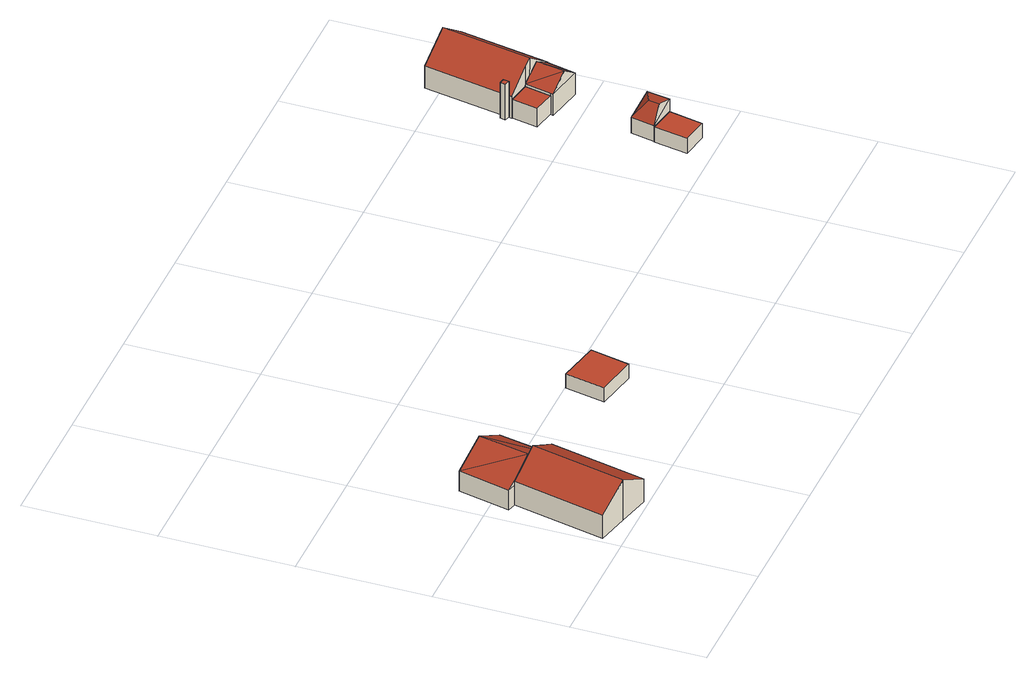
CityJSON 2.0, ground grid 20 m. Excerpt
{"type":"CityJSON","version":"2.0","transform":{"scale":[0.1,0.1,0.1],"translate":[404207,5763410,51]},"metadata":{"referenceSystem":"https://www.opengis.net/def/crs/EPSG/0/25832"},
"CityObjects":{
"building1":{"type":"Building","attributes":{"Gemeindeschluessel":"05515000","Geometrietyp2DReferenz":"3000","function":"31001_1000"},"address":[{"country":"Germany","locality":"Münster","thoroughfareNumber":"116","thoroughfareName":"Am Knapp"}],"children":["building1-1","building1-2"]},
"building1-1":{"type":"BuildingPart","attributes":{"roofType":"3100","measuredHeight":6.77},"parents":["building1"],"geometry":[{"type":"Solid","lod":"2","boundaries":[[[[0,1,2,3]],[[4,5,1,0]],[[6,7,5,4]],[[8,9,10,7,6]],[[11,12,13,14,15]],[[3,2,12,11]],[[16,8,6,4,17]],[[0,3,11,15,17,4]],[[1,5,7,10,18,13,12,2]],[[16,17,19]],[[10,9,20,18]],[[9,8,16,19,20]],[[14,19,17,15]],[[20,14,13,18]],[[20,19,14]]]],"semantics":{"surfaces":[{"type":"WallSurface"},{"type":"RoofSurface"},{"type":"GroundSurface"},{"type":"ClosureSurface"}],"values":[[0,0,0,0,0,0,1,1,2,0,3,3,0,3,3]]}}]},
"building1-2":{"type":"BuildingPart","attributes":{"roofType":"3100","measuredHeight":6.17},"parents":["building1"],"geometry":[{"type":"Solid","lod":"2","boundaries":[[[[21,22,23,24]],[[25,12,22,21]],[[14,13,12,25]],[[26,27,10,9]],[[24,23,27,26]],[[28,24,29]],[[26,30,29,24]],[[25,21,28,14]],[[29,16,19,14,28]],[[8,30,9]],[[30,26,9]],[[28,21,24]],[[22,12,13,18,10,27,23]],[[18,20,9,10]],[[13,14,20,18]],[[30,8,16,29]],[[8,9,20,19,16]],[[20,14,19]]]],"semantics":{"surfaces":[{"type":"WallSurface"},{"type":"RoofSurface"},{"type":"GroundSurface"},{"type":"ClosureSurface"}],"values":[[0,0,0,0,0,1,1,1,1,0,0,0,2,3,3,0,3,3]]}}]},
"building2":{"type":"Building","attributes":{"Gemeindeschluessel":"05515000","Geometrietyp2DReferenz":"3000","function":"31001_2460","roofType":"1000","measuredHeight":2.42},"geometry":[{"type":"Solid","lod":"2","boundaries":[[[[31,32,33,34]],[[35,36,32,31]],[[37,38,36,35]],[[34,33,38,37]],[[35,31,34,37]],[[32,36,38,33]]]],"semantics":{"surfaces":[{"type":"WallSurface"},{"type":"RoofSurface"},{"type":"GroundSurface"}],"values":[[0,0,0,0,1,2]]}}]},
"building3":{"type":"Building","attributes":{"Gemeindeschluessel":"05515000","Geometrietyp2DReferenz":"3000","function":"51009_1610","roofType":"1000","measuredHeight":2.47},"geometry":[{"type":"Solid","lod":"2","boundaries":[[[[39,40,41,42]],[[43,44,40,39]],[[45,46,44,43]],[[42,41,46,45]],[[43,39,42,45]],[[40,44,46,41]]]],"semantics":{"surfaces":[{"type":"WallSurface"},{"type":"RoofSurface"},{"type":"GroundSurface"}],"values":[[0,0,0,0,1,2]]}}]},
"building4":{"type":"Building","attributes":{"Gemeindeschluessel":"05515000","Geometrietyp2DReferenz":"3000","function":"31001_1310","roofType":"5000","measuredHeight":5.49},"geometry":[{"type":"Solid","lod":"2","boundaries":[[[[47,48,49,50]],[[51,52,48,47]],[[53,54,52,51]],[[50,49,54,53]],[[47,55,51]],[[53,56,50]],[[50,56,55,47]],[[51,55,56,53]],[[48,52,54,49]]]],"semantics":{"surfaces":[{"type":"WallSurface"},{"type":"RoofSurface"},{"type":"GroundSurface"}],"values":[[0,0,0,0,1,0,1,1,2]]}}]},
"building5":{"type":"Building","attributes":{"Gemeindeschluessel":"05515000","Geometrietyp2DReferenz":"3000","function":"51009_1610","roofType":"9999","measuredHeight":6},"geometry":[{"type":"Solid","lod":"2","boundaries":[[[[57,58,59,60]],[[58,61,62,59]],[[57,63,61,58]],[[60,64,63,57]],[[59,62,64,60]],[[61,63,64,62]]]],"semantics":{"surfaces":[{"type":"RoofSurface"},{"type":"WallSurface"},{"type":"GroundSurface"}],"values":[[0,1,1,1,1,2]]}}]},
"building6":{"type":"Building","attributes":{"Gemeindeschluessel":"05515000","Geometrietyp2DReferenz":"3000","function":"31001_1000","roofType":"1000","measuredHeight":3.07},"geometry":[{"type":"Solid","lod":"2","boundaries":[[[[65,66,67,68]],[[69,70,66,65]],[[71,72,70,69]],[[68,67,72,71]],[[69,65,68,71]],[[66,70,72,67]]]],"semantics":{"surfaces":[{"type":"WallSurface"},{"type":"RoofSurface"},{"type":"GroundSurface"}],"values":[[0,0,0,0,1,2]]}}]},
"building7":{"type":"Building","attributes":{"Gemeindeschluessel":"05515000","Geometrietyp2DReferenz":"3000","function":"31001_1000"},"address":[{"country":"Germany","locality":"Münster","thoroughfareNumber":"107","thoroughfareName":"Am Max-Klemens-Kanal"}],"children":["building7-1","building7-2"]},
"building7-1":{"type":"BuildingPart","attributes":{"roofType":"3100","measuredHeight":5.62},"parents":["building7"],"geometry":[{"type":"Solid","lod":"2","boundaries":[[[[73,74,75,76]],[[77,78,74,73]],[[79,80,78,77]],[[76,75,81,82]],[[76,82,83]],[[83,84,76]],[[84,83,85,79]],[[79,77,73,84]],[[84,73,76]],[[74,78,80,86,81,75]],[[80,79,87,86]],[[86,87,82,81]],[[87,79,85]],[[82,87,85,83]]]],"semantics":{"surfaces":[{"type":"WallSurface"},{"type":"RoofSurface"},{"type":"GroundSurface"},{"type":"ClosureSurface"}],"values":[[0,0,0,0,1,1,1,1,0,2,3,3,0,3]]}}]},
"building7-2":{"type":"BuildingPart","attributes":{"roofType":"3100","measuredHeight":7.29},"parents":["building7"],"geometry":[{"type":"Solid","lod":"2","boundaries":[[[[88,89,80,79,90]],[[91,89,88]],[[92,93,89,91]],[[94,95,93,92]],[[96,97,95,94]],[[98,99,97,96]],[[100,101,99,98]],[[102,82,81,101,100]],[[96,94,92,91,88,90,103,98]],[[102,100,98,103]],[[80,89,93,95,97,99,101,81,86]],[[79,87,85,103,90]],[[80,86,87,79]],[[83,82,102,103,85]],[[82,87,86,81]],[[82,83,85,87]]]],"semantics":{"surfaces":[{"type":"WallSurface"},{"type":"RoofSurface"},{"type":"GroundSurface"},{"type":"ClosureSurface"}],"values":[[0,0,0,0,0,0,0,0,1,1,2,0,3,0,3,3]]}}]}
},
"vertices":[
[105,6,42],[105,6,3],[137,152,3],[137,152,42],[56,18,71],[56,18,3],[6,29,42],[6,29,3],[37,169,42],[37,169,36],[37,169,3],[124,155,49],[124,155,3],[124,154,3],[124,154,36],[124,154,49],[75,163,64],[87,161,71],[87,161,3],[87,161,57],[87,161,36],
[139,229,36],[139,229,3],[41,251,3],[41,251,36],[124,155,36],[23,172,36],[23,172,3],[90,240,65],[74,163,65],[37,169,44],
[304,138,26],[304,138,2],[367,126,2],[367,126,26],[316,199,26],[316,199,2],[380,186,26],[380,186,2],
[893,286,26],[893,286,1],[884,235,1],[884,235,26],[934,279,26],[934,279,1],[924,228,26],[924,228,1],
[900,322,28],[900,322,2],[893,286,2],[893,286,28],[940,314,47],[940,314,2],[934,279,47],[934,279,2],[908,300,57],[906,284,57],
[876,500,63],[868,501,63],[866,493,63],[875,491,63],[868,501,3],[866,493,3],[876,500,3],[875,491,3],
[909,480,34],[909,480,3],[874,486,3],[874,486,34],[901,440,34],[901,440,3],[867,447,34],[867,447,3],
[900,436,38],[900,436,2],[957,425,2],[957,425,38],[901,440,38],[901,440,2],[909,480,38],[909,480,2],[966,469,2],[966,469,38],[937,474,59],[929,431,59],[920,478,46],[920,478,2],[920,478,38],
[874,486,40],[874,486,2],[909,480,67],[874,486,39],[875,491,39],[875,491,2],[876,500,39],[876,500,2],[899,623,39],[899,623,2],[945,614,75],[945,614,2],[991,605,39],[991,605,2],[966,469,39],[920,478,75]
]}
